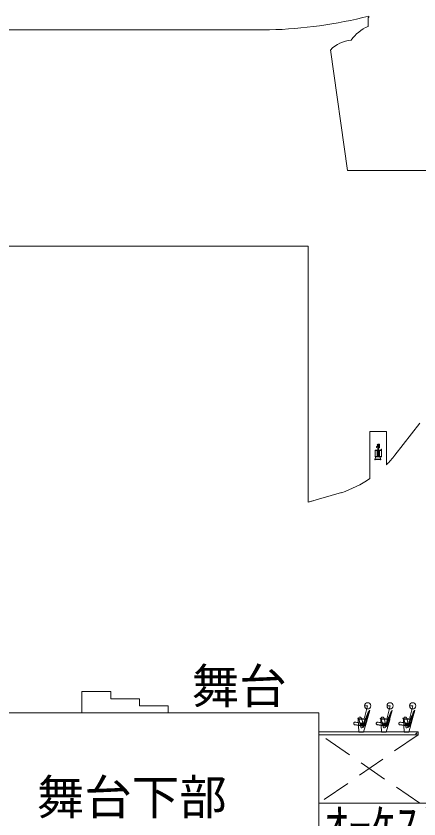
# Model space of a CAD drawing. Units: millimetres, scale not verified. Extents: x -168458 to 111542, y -102054 to 93946.
# Drawn here: x 46005 to 62982, y -77709 to -43909 of the extents above; entities that cross this region are included whole.
import ezdxf
from ezdxf.enums import TextEntityAlignment as Align

# ---------------------------------------------------------------- set-up
doc = ezdxf.new("R2010")
doc.units = ezdxf.units.MM
doc.header["$LTSCALE"] = 1000
doc.linetypes.add('CHAIN1', pattern=[8, 5, -1, 1, -1])
doc.linetypes.add('DASHED1', pattern=[1.8, 1.2, -0.6])
doc.layers.add('E-0', color=7, linetype='Continuous', lineweight=9)
doc.styles.add('HGｺﾞｼｯｸE', font='')
doc.styles.get('HGｺﾞｼｯｸE').set_extended_font_data('HGｺﾞｼｯｸE')

msp = doc.modelspace()

# ---------------------------------------------------------------- linework, layer by layer
at = {"layer": 'E-0'}
for p, q in [((60869, -43910), (60869, -43966)), ((60839, -43979), (60839, -44344)), ((43921, -44491), (56689, -44491)), ((59253, -45338), (59977, -50407)), ((59977, -50407), (77116, -50407)), ((58319, -53597), (43328, -53597)), ((58319, -64377), (58319, -53597)), ((63020, -61054), (61970, -62397)), ((60914, -61400), (60914, -63380)), ((61614, -61400), (60914, -61400)), ((61614, -62797), (61614, -61400)), ((61614, -62797), (61614, -61400)), ((61134, -62187), (61134, -62466)), ((61409, -62187), (61134, -62187)), ((61174, -62048), (61175, -62041)), ((61187, -62050), (61175, -62050)), ((61176, -62041), (61190, -62042)), ((61206, -62025), (61190, -62042)), ((61190, -62042), (61199, -62050)), ((61191, -62054), (61199, -62050)), ((61191, -62054), (61192, -62066)), ((61199, -62066), (61193, -62067)), ((61200, -62064), (61198, -62050)), ((61215, -62033), (61199, -62050)), ((61212, -62013), (61203, -62021)), ((61203, -62021), (61218, -62037)), ((61212, -62013), (61226, -62026)), ((61243, -61987), (61215, -62016)), ((61218, -62037), (61244, -62043)), ((61252, -61996), (61224, -62024)), ((61227, -61950), (61230, -61954)), ((61230, -62027), (61274, -62027)), ((61247, -61947), (61243, -61947)), ((61245, -61987), (61243, -61987)), ((61245, -61987), (61252, -61994)), ((61250, -61950), (61247, -61947)), ((61248, -62078), (61248, -62048)), ((61248, -62078), (61252, -62078)), ((61279, -62094), (61249, -62094)), ((61279, -62094), (61249, -62094)), ((61249, -62094), (61249, -62124)), ((61250, -61950), (61279, -61950)), ((61251, -62091), (61251, -62087)), ((61251, -62091), (61277, -62091)), ((61252, -61994), (61252, -61996)), ((61256, -62091), (61252, -62091)), ((61252, -62094), (61252, -62091)), ((61252, -62091), (61252, -62094)), ((61253, -62085), (61253, -62079)), ((61254, -62368), (61254, -62111)), ((61273, -62091), (61256, -62091)), ((61289, -61930), (61270, -61930)), ((61276, -62091), (61273, -62091)), ((61274, -62084), (61274, -62081)), ((61274, -62369), (61274, -62111)), ((61282, -62124), (61274, -62124)), ((61274, -62128), (61274, -62127)), ((61274, -62127), (61282, -62127)), ((61285, -62078), (61277, -62078)), ((61281, -61947), (61279, -61950)), ((61279, -62124), (61279, -62094)), ((61281, -61947), (61287, -61947)), ((61282, -62127), (61282, -62124)), ((61285, -62056), (61285, -62061)), ((61285, -62078), (61285, -62061)), ((61290, -62065), (61285, -62065)), ((61290, -62075), (61285, -62075)), ((61288, -61958), (61291, -61956)), ((61288, -61958), (61288, -61988)), ((61291, -61990), (61288, -61988)), ((61290, -62080), (61290, -62060)), ((61298, -62060), (61290, -62060)), ((61298, -62080), (61290, -62080)), ((61291, -61956), (61291, -61952)), ((61291, -61990), (61291, -62011)), ((61305, -62090), (61305, -62050)), ((61305, -62050), (61311, -62050)), ((61305, -62090), (61311, -62090)), ((61313, -62011), (61313, -61952)), ((61314, -62087), (61314, -62053)), ((61385, -62184), (61385, -62148)), ((61405, -62184), (61405, -62144)), ((61134, -62202), (61409, -62202)), ((61134, -62451), (61409, -62451)), ((61154, -62466), (61139, -62556)), ((61224, -62202), (61224, -62302)), ((61224, -62302), (61224, -62371)), ((61224, -62415), (61224, -62451)), ((61256, -62417), (61255, -62415)), ((61273, -62369), (61271, -62370)), ((61273, -62416), (61272, -62417)), ((61324, -62202), (61324, -62451)), ((61359, -62556), (61344, -62466)), ((61369, -62556), (61129, -62556)), ((61129, -62571), (61369, -62571)), ((59719, -63973), (58319, -64377)), ((58519, -64319), (58319, -64377)), ((49992, -72347), (48780, -72347)), ((48780, -72347), (48780, -73247)), ((49992, -72347), (49992, -72647)), ((51204, -72647), (49992, -72647)), ((51204, -72647), (49992, -72647)), ((51204, -72647), (51204, -72947)), ((52416, -72947), (51204, -72947)), ((52416, -72947), (52416, -73247)), ((60691, -73453), (60817, -72947)), ((60817, -72947), (60714, -72947)), ((61641, -73453), (61767, -72947)), ((61767, -72947), (61664, -72947)), ((62591, -73453), (62717, -72947)), ((62717, -72947), (62614, -72947)), ((58769, -73247), (31566, -73247)), ((58769, -73247), (58769, -78047)), ((60885, -73144), (60787, -73485)), ((60905, -73149), (60808, -73486)), ((60899, -73154), (60888, -73151)), ((60902, -73144), (60890, -73141)), ((61835, -73144), (61737, -73485)), ((61855, -73149), (61758, -73486)), ((61849, -73154), (61838, -73151)), ((61852, -73144), (61840, -73141)), ((62785, -73144), (62687, -73485)), ((62805, -73149), (62708, -73486)), ((62799, -73154), (62788, -73151)), ((62802, -73144), (62790, -73141)), ((60233, -73700), (60235, -73680)), ((60293, -73640), (60638, -73700)), ((60317, -73634), (60432, -73654)), ((60403, -73485), (60422, -73511)), ((60806, -73486), (60410, -73472)), ((60799, -73526), (60424, -73513)), ((60424, -73516), (60455, -74048)), ((60796, -73527), (60427, -73514)), ((60432, -73654), (60595, -73683)), ((60442, -73490), (60543, -73869)), ((60447, -73488), (60443, -73489)), ((60469, -73430), (60489, -73424)), ((60502, -73516), (60502, -73515)), ((60565, -73478), (60638, -73752)), ((60602, -73520), (60602, -73519)), ((60798, -73530), (60649, -74049)), ((60787, -73485), (60697, -73799)), ((60805, -73496), (60717, -73805)), ((60802, -73524), (60811, -73492)), ((60808, -73486), (60805, -73496)), ((61183, -73700), (61185, -73680)), ((61243, -73640), (61588, -73700)), ((61267, -73634), (61382, -73654)), ((61353, -73485), (61372, -73511)), ((61756, -73486), (61360, -73472)), ((61749, -73526), (61374, -73513)), ((61374, -73516), (61405, -74048)), ((61746, -73527), (61377, -73514)), ((61382, -73654), (61545, -73683)), ((61392, -73490), (61493, -73869)), ((61397, -73488), (61393, -73489)), ((61419, -73430), (61439, -73424)), ((61452, -73516), (61452, -73515)), ((61515, -73478), (61588, -73752)), ((61552, -73520), (61552, -73519)), ((61748, -73530), (61599, -74049)), ((61737, -73485), (61647, -73799)), ((61755, -73496), (61667, -73805)), ((61752, -73524), (61761, -73492)), ((61758, -73486), (61755, -73496)), ((62133, -73700), (62135, -73680)), ((62193, -73640), (62538, -73700)), ((62217, -73634), (62332, -73654)), ((62303, -73485), (62322, -73511)), ((62706, -73486), (62310, -73472)), ((62699, -73526), (62324, -73513)), ((62324, -73516), (62355, -74048)), ((62696, -73527), (62327, -73514)), ((62332, -73654), (62495, -73683)), ((62342, -73490), (62443, -73869)), ((62347, -73488), (62343, -73489)), ((62369, -73430), (62389, -73424)), ((62402, -73516), (62402, -73515)), ((62465, -73478), (62538, -73752)), ((62502, -73520), (62502, -73519)), ((62698, -73530), (62549, -74049)), ((62687, -73485), (62597, -73799)), ((62705, -73496), (62617, -73805)), ((62702, -73524), (62711, -73492)), ((62708, -73486), (62705, -73496)), ((60277, -73738), (60275, -73749)), ((60275, -73750), (60439, -73779)), ((60278, -73737), (60439, -73766)), ((60439, -73766), (60478, -73773)), ((60439, -73779), (60661, -73819)), ((60477, -73776), (60478, -73771)), ((60477, -73776), (60548, -73788)), ((60557, -73867), (60545, -73870)), ((60553, -73751), (60573, -73751)), ((60553, -73751), (60573, -73751)), ((60560, -73868), (60577, -73871)), ((60563, -73761), (60563, -73741)), ((60563, -73761), (60563, -73741)), ((60564, -73791), (60615, -73800)), ((60615, -73800), (60616, -73793)), ((60616, -73797), (60664, -73805)), ((60665, -73807), (60663, -73818)), ((60668, -73803), (60677, -73789)), ((60709, -73752), (60675, -73742)), ((60712, -73808), (60700, -73804)), ((61227, -73738), (61225, -73749)), ((61225, -73750), (61389, -73779)), ((61228, -73737), (61389, -73766)), ((61389, -73766), (61428, -73773)), ((61389, -73779), (61611, -73819)), ((61427, -73776), (61428, -73771)), ((61427, -73776), (61498, -73788)), ((61507, -73867), (61495, -73870)), ((61503, -73751), (61523, -73751)), ((61503, -73751), (61523, -73751)), ((61510, -73868), (61527, -73871)), ((61513, -73761), (61513, -73741)), ((61513, -73761), (61513, -73741)), ((61514, -73791), (61565, -73800)), ((61565, -73800), (61566, -73793)), ((61566, -73797), (61614, -73805)), ((61615, -73807), (61613, -73818)), ((61618, -73803), (61627, -73789)), ((61659, -73752), (61625, -73742)), ((61662, -73808), (61650, -73804)), ((62177, -73738), (62175, -73749)), ((62175, -73750), (62339, -73779)), ((62178, -73737), (62339, -73766)), ((62339, -73766), (62378, -73773)), ((62339, -73779), (62561, -73819)), ((62377, -73776), (62378, -73771)), ((62377, -73776), (62448, -73788)), ((62457, -73867), (62445, -73870)), ((62453, -73751), (62473, -73751)), ((62453, -73751), (62473, -73751)), ((62460, -73868), (62477, -73871)), ((62463, -73761), (62463, -73741)), ((62463, -73761), (62463, -73741)), ((62464, -73791), (62515, -73800)), ((62515, -73800), (62516, -73793)), ((62516, -73797), (62564, -73805)), ((62565, -73807), (62563, -73818)), ((62568, -73803), (62577, -73789)), ((62609, -73752), (62575, -73742)), ((62612, -73808), (62600, -73804)), ((62944, -74045), (58774, -74045)), ((62894, -74165), (58824, -74165)), ((60457, -74051), (60647, -74051)), ((60457, -74052), (60647, -74052)), ((60457, -74057), (60457, -74052)), ((60457, -74057), (60647, -74057)), ((60647, -74057), (60459, -74057)), ((60647, -74057), (60470, -74057)), ((60477, -74043), (60477, -74067)), ((60502, -74052), (60502, -74051)), ((60602, -74052), (60602, -74051)), ((60627, -74043), (60627, -74067)), ((60647, -74057), (60647, -74052)), ((61407, -74051), (61597, -74051)), ((61407, -74052), (61597, -74052)), ((61407, -74057), (61407, -74052)), ((61407, -74057), (61597, -74057)), ((61597, -74057), (61409, -74057)), ((61597, -74057), (61420, -74057)), ((61427, -74043), (61427, -74067)), ((61452, -74052), (61452, -74051)), ((61552, -74052), (61552, -74051)), ((61577, -74043), (61577, -74067)), ((61597, -74057), (61597, -74052)), ((62357, -74051), (62547, -74051)), ((62357, -74052), (62547, -74052)), ((62357, -74057), (62357, -74052)), ((62357, -74057), (62547, -74057)), ((62547, -74057), (62359, -74057)), ((62547, -74057), (62370, -74057)), ((62377, -74043), (62377, -74067)), ((62402, -74052), (62402, -74051)), ((62502, -74052), (62502, -74051)), ((62527, -74043), (62527, -74067)), ((62547, -74057), (62547, -74052)), ((62844, -74105), (62844, -74165)), ((62894, -74105), (62844, -74105)), ((62844, -74105), (62894, -74105)), ((62844, -74165), (62894, -74165)), ((62894, -74045), (62894, -74105)), ((62894, -74105), (62894, -74075)), ((58769, -77047), (71544, -77047))]:
    msp.add_line(p, q, dxfattribs=at)
at = {"layer": 'E-0', "linetype": 'CHAIN1'}
for p, q in [((61200, -62393), (61334, -62393)), ((61264, -62461), (61264, -62379))]:
    msp.add_line(p, q, dxfattribs=at)
at = {"layer": 'E-0', "linetype": 'DASHED1'}
for p, q in [((62944, -74165), (58769, -77047)), ((63019, -77047), (58824, -74165))]:
    msp.add_line(p, q, dxfattribs=at)
at = {"layer": 'E-0'}
for points in [[(61614, -61400), (60914, -61400), (60914, -63380)], [(61134, -62466), (61409, -62466), (61409, -62187)], [(61190, -62042), (61187, -62050), (61191, -62054)], [(61254, -62127), (61247, -62127), (61247, -62124), (61254, -62124)], [(61251, -62087), (61277, -62087), (61277, -62091)], [(61276, -62091), (61276, -62094), (61276, -62091)], [(61244, -62407), (61243, -62407), (61242, -62407), (61240, -62407), (61239, -62406), (61238, -62405), (61237, -62404), (61236, -62403), (61236, -62402), (61236, -62401), (61236, -62399), (61236, -62398), (61236, -62397), (61237, -62396), (61237, -62395), (61238, -62394), (61240, -62393), (61241, -62393)], [(61245, -62378), (61245, -62380), (61246, -62382), (61246, -62384), (61245, -62386), (61245, -62388), (61243, -62390), (61242, -62391), (61241, -62393)], [(61245, -62378), (61244, -62377), (61244, -62376), (61244, -62375), (61244, -62373), (61245, -62372), (61245, -62371), (61246, -62370), (61247, -62369), (61248, -62368), (61249, -62368), (61250, -62368), (61251, -62368), (61253, -62368), (61254, -62368), (61255, -62369), (61256, -62369)], [(61244, -62407), (61246, -62407), (61247, -62407), (61248, -62407), (61250, -62408), (61251, -62408), (61252, -62409), (61253, -62410), (61254, -62411), (61255, -62413), (61255, -62414), (61255, -62415)], [(61261, -62371), (61258, -62370), (61256, -62369)], [(61259, -62420), (61258, -62419), (61257, -62418), (61256, -62417)], [(61272, -62417), (61271, -62418), (61270, -62420), (61269, -62420), (61268, -62421), (61266, -62422)], [(61273, -62369), (61275, -62369), (61276, -62368), (61277, -62368), (61278, -62368), (61280, -62368), (61281, -62368), (61282, -62369), (61283, -62370), (61284, -62370), (61285, -62372), (61285, -62373), (61285, -62374), (61286, -62375), (61285, -62377), (61285, -62378), (61284, -62379)], [(61273, -62416), (61273, -62414), (61274, -62413), (61275, -62411), (61276, -62410), (61277, -62409), (61278, -62408), (61280, -62408), (61281, -62408), (61283, -62408), (61284, -62408)], [(61288, -62393), (61287, -62391), (61286, -62390), (61285, -62389), (61284, -62387), (61284, -62386), (61283, -62384), (61283, -62382), (61284, -62381), (61284, -62379)], [(61291, -62405), (61291, -62406), (61290, -62407), (61288, -62407), (61287, -62408), (61286, -62408), (61284, -62408)], [(61288, -62393), (61289, -62393), (61290, -62394), (61291, -62395)], [(61291, -62395), (61292, -62396), (61293, -62397), (61293, -62398), (61293, -62400), (61293, -62401), (61293, -62402), (61292, -62404), (61291, -62405)], [(61129, -62556), (61129, -62586), (61139, -62586)], [(61369, -62556), (61369, -62586), (61359, -62586)], [(58774, -74165), (62944, -74165), (62944, -74045)]]:
    msp.add_lwpolyline(points, dxfattribs=at)
for centre, radius in [((61264, -61974), 25), ((61264, -61974), 25), ((61395, -62145), 10), ((61264, -62393), 11.7), ((60817, -72947), 130), ((61767, -72947), 130), ((62717, -72947), 130), ((60563, -73751), 40), ((61513, -73751), 40), ((62463, -73751), 40)]:
    msp.add_circle(centre, radius, dxfattribs=at)
for centre, radius, start, end in [((56201, -25665), 18832, 271.484, 284.3509), ((61494, -45454), 1614, 112.7799, 113.9399), ((61464, -45832), 1614, 112.7799, 145.8285), ((60235, -46288), 1366, 94.5046, 135.9511), ((61175, -62049), 0.9, 170.408, 269.2221), ((61176, -62042), 1, 80.4645, 175.1651), ((61193, -62066), 1.1, 186.363, 279.78), ((61199, -62065), 1, 283.977, 8.5497), ((61230, -62021), 6.4, 228.295, 268.691), ((61278, -62002), 72.7, 96.2994, 133.998), ((61245, -61968), 20.3, 94.9018, 136.403), ((61243, -62048), 5.1, 359.995, 74.3739), ((61251, -62084), 2.4, 272.528, 336.771), ((61252, -62080), 1.7, 17.7603, 74.9861), ((61264, -62109), 10, 349.9991, 190), ((61274, -62010), 17, 270.205, 359.8), ((61278, -62082), 3.4, 105.826, 164.5031), ((61277, -62084), 2.4, 180.04, 267.546), ((61295, -62057), 10, 112.5059, 175.3981), ((61287, -61952), 4.1, 0.787, 89.9909), ((61287, -61955), 25.2, 5.7001, 87.1017), ((61276, -62014), 37, 294.0041, 4.5032), ((61296, -62050), 10.3, 281.9961, 332.602), ((61296, -62090), 10.3, 27.3975, 78.0032), ((61311, -62053), 3, 359.791, 90.0215), ((61311, -62087), 3, 269.754, 0.2085), ((61264, -62393), 45.6, 103.331, 77.191), ((61264, -62393), 34.4, 107.835, 72.871), ((61264, -62412), 10.1, 237.9593, 281.3514), ((61265, -62359), 13.3, 251.7936, 297.0859), ((58193, -59399), 4822, 315.1986, 321.5658), ((58193, -59399), 4822, 288.4448, 304.3586), ((59522, -72790), 1388, 330.0255, 342.0822), ((59553, -72907), 1331, 333.327, 346.3323), ((60873, -73226), 31.5, 93.5889, 162.2275), ((60884, -73231), 38.7, 109.7117, 164.8025), ((60886, -73154), 4, 74, 164), ((60889, -73145), 4, 74, 164), ((60898, -73158), 4, 344, 74), ((60901, -73148), 4, 344, 74), ((60472, -72790), 1388, 330.0255, 342.0822), ((60503, -72907), 1331, 333.327, 346.3323), ((61823, -73226), 31.5, 93.5889, 162.2275), ((61834, -73231), 38.7, 109.7117, 164.8025), ((61836, -73154), 4, 74, 164), ((61839, -73145), 4, 74, 164), ((61848, -73158), 4, 344, 74), ((61851, -73148), 4, 344, 74), ((61422, -72790), 1388, 330.0255, 342.0822), ((61453, -72907), 1331, 333.327, 346.3323), ((62773, -73226), 31.5, 93.5889, 162.2275), ((62784, -73231), 38.7, 109.7117, 164.8025), ((62786, -73154), 4, 74, 164), ((62789, -73145), 4, 74, 164), ((62798, -73158), 4, 344, 74), ((62801, -73148), 4, 344, 74), ((60284, -73689), 50, 128.1897, 170), ((60284, -73689), 50, 80, 128.1897), ((60303, -73712), 80, 80, 128.1897), ((60410, -73480), 8, 88, 214.8699), ((60424, -73510), 3, 214.8699, 268), ((60427, -73516), 2.5, 88, 182.3747), ((60485, -73472), 45.6, 168.495, 195.6501), ((60497, -73484), 60.2, 116.9315, 159.7945), ((60446, -73483), 5, 195.6501, 285), ((60443, -73490), 1, 105, 195), ((60502, -73472), 50, 63.1897, 105), ((60488, -73499), 80, 15.6847, 63.1897), ((61066, -73692), 401, 148.5119, 185.8402), ((61053, -73684), 359, 149.8483, 190.3973), ((61066, -73692), 401, 148.4739, 148.5119), ((60796, -73529), 2.5, 344, 88), ((60799, -73523), 3, 268, 344), ((60806, -73491), 5, 344, 88), ((61234, -73689), 50, 128.1897, 170), ((61234, -73689), 50, 80, 128.1897), ((61253, -73712), 80, 80, 128.1897), ((61360, -73480), 8, 88, 214.8699), ((61374, -73510), 3, 214.8699, 268), ((61377, -73516), 2.5, 88, 182.3747), ((61435, -73472), 45.6, 168.495, 195.6501), ((61447, -73484), 60.2, 116.9315, 159.7945), ((61396, -73483), 5, 195.6501, 285), ((61393, -73490), 1, 105, 195), ((61452, -73472), 50, 63.1897, 105), ((61438, -73499), 80, 15.6847, 63.1897), ((62016, -73692), 401, 148.5119, 185.8402), ((62003, -73684), 359, 149.8483, 190.3973), ((62016, -73692), 401, 148.4739, 148.5119), ((61746, -73529), 2.5, 344, 88), ((61749, -73523), 3, 268, 344), ((61756, -73491), 5, 344, 88), ((62184, -73689), 50, 128.1897, 170), ((62184, -73689), 50, 80, 128.1897), ((62203, -73712), 80, 80, 128.1897), ((62310, -73480), 8, 88, 214.8699), ((62324, -73510), 3, 214.8699, 268), ((62327, -73516), 2.5, 88, 182.3747), ((62385, -73472), 45.6, 168.495, 195.6501), ((62397, -73484), 60.2, 116.9315, 159.7945), ((62346, -73483), 5, 195.6501, 285), ((62343, -73490), 1, 105, 195), ((62402, -73472), 50, 63.1897, 105), ((62388, -73499), 80, 15.6847, 63.1897), ((62966, -73692), 401, 148.5119, 185.8402), ((62953, -73684), 359, 149.8483, 190.3973), ((62966, -73692), 401, 148.4739, 148.5119), ((62696, -73529), 2.5, 344, 88), ((62699, -73523), 3, 268, 344), ((62706, -73491), 5, 344, 88), ((60293, -73698), 60.2, 181.9315, 224.7945), ((60277, -73704), 45.6, 233.495, 260.6501), ((60271, -73744), 5, 260.6501, 350), ((60276, -73749), 1, 170, 260), ((60278, -73738), 1, 80, 170), ((60488, -73773), 10, 133.861, 170), ((60654, -73946), 250, 119.9507, 133.861), ((60544, -73869), 1, 195, 285), ((60561, -73863), 5, 218.3859, 261.5875), ((60585, -73815), 56.9, 261.5875, 350.7931), ((60567, -73845), 165, 54.7912, 80), ((60517, -73797), 100, 3.4413, 30.9327), ((60606, -73791), 10, 350, 3.4413), ((60627, -73759), 60, 54.7912, 80), ((60479, -73794), 165, 349.7912, 15), ((60630, -73757), 56.9, 326.5875, 55.7931), ((60662, -73818), 1, 260, 350), ((60664, -73800), 5, 260, 326.5875), ((60664, -73806), 1, 350, 80), ((60677, -73732), 10, 185.8402, 254), ((60701, -73800), 4, 164, 254), ((60709, -73750), 2, 254, 344), ((60713, -73804), 4, 254, 344), ((61243, -73698), 60.2, 181.9315, 224.7945), ((61227, -73704), 45.6, 233.495, 260.6501), ((61221, -73744), 5, 260.6501, 350), ((61226, -73749), 1, 170, 260), ((61228, -73738), 1, 80, 170), ((61438, -73773), 10, 133.861, 170), ((61604, -73946), 250, 119.9507, 133.861), ((61494, -73869), 1, 195, 285), ((61511, -73863), 5, 218.3859, 261.5875), ((61535, -73815), 56.9, 261.5875, 350.7931), ((61517, -73845), 165, 54.7912, 80), ((61467, -73797), 100, 3.4413, 30.9327), ((61556, -73791), 10, 350, 3.4413), ((61577, -73759), 60, 54.7912, 80), ((61429, -73794), 165, 349.7912, 15), ((61580, -73757), 56.9, 326.5875, 55.7931), ((61612, -73818), 1, 260, 350), ((61614, -73800), 5, 260, 326.5875), ((61614, -73806), 1, 350, 80), ((61627, -73732), 10, 185.8402, 254), ((61651, -73800), 4, 164, 254), ((61659, -73750), 2, 254, 344), ((61663, -73804), 4, 254, 344), ((62193, -73698), 60.2, 181.9315, 224.7945), ((62177, -73704), 45.6, 233.495, 260.6501), ((62171, -73744), 5, 260.6501, 350), ((62176, -73749), 1, 170, 260), ((62178, -73738), 1, 80, 170), ((62388, -73773), 10, 133.861, 170), ((62554, -73946), 250, 119.9507, 133.861), ((62444, -73869), 1, 195, 285), ((62461, -73863), 5, 218.3859, 261.5875), ((62485, -73815), 56.9, 261.5875, 350.7931), ((62467, -73845), 165, 54.7912, 80), ((62417, -73797), 100, 3.4413, 30.9327), ((62506, -73791), 10, 350, 3.4413), ((62527, -73759), 60, 54.7912, 80), ((62379, -73794), 165, 349.7912, 15), ((62530, -73757), 56.9, 326.5875, 55.7931), ((62562, -73818), 1, 260, 350), ((62564, -73800), 5, 260, 326.5875), ((62564, -73806), 1, 350, 80), ((62577, -73732), 10, 185.8402, 254), ((62601, -73800), 4, 164, 254), ((62609, -73750), 2, 254, 344), ((62613, -73804), 4, 254, 344), ((60457, -74048), 2.5, 182.3747, 270), ((60647, -74048), 2.5, 270, 344), ((61407, -74048), 2.5, 182.3747, 270), ((61597, -74048), 2.5, 270, 344), ((62357, -74048), 2.5, 182.3747, 270), ((62547, -74048), 2.5, 270, 344)]:
    msp.add_arc(centre, radius, start, end, dxfattribs=at)

# ---------------------------------------------------------------- texts
at = {"layer": 'E-0', "style": 'HGｺﾞｼｯｸE'}
for s, p in [('舞台', (53409, -73285)), ('舞台下部', (46882, -77963)), ('ｵｰｹｽﾄﾗﾋﾟｯﾄ', (58986, -79162))]:
    msp.add_text(s, height=1466, dxfattribs=at).set_placement(p, align=Align.BOTTOM_LEFT)

doc.saveas('drawing.dxf')
